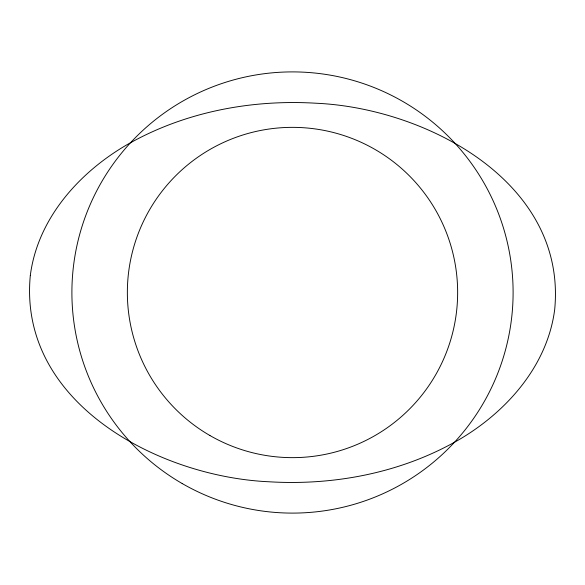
<?xml version="1.0" encoding="UTF-8"?>
<svg xmlns="http://www.w3.org/2000/svg" width="585" height="585" viewBox="0 0 585 585"><rect width="100%" height="100%" fill="white"/><g stroke="black" fill="none" stroke-linecap="round" stroke-linejoin="round"><path stroke-width="0.88" d="M30.318 275.425C17.923 403.043 158.952 476.834 268.844 481.762C334.218 485.733 401.354 472.855 458.428 440.03C506.23 412.184 547.399 366.086 554.682 309.575C567.077 181.957 426.048 108.166 316.156 103.238C250.782 99.267 183.646 112.145 126.572 144.97C78.77 172.816 37.601 218.914 30.318 275.425M182.198 483.546A220.603 220.603 0 0 0 513.103 292.5A220.603 220.603 0 0 0 182.198 101.454A220.603 220.603 0 0 0 182.198 483.546M209.927 435.518A165.145 165.145 0 0 0 457.645 292.5A165.145 165.145 0 0 0 209.927 149.482A165.145 165.145 0 0 0 209.927 435.518"/></g></svg>
